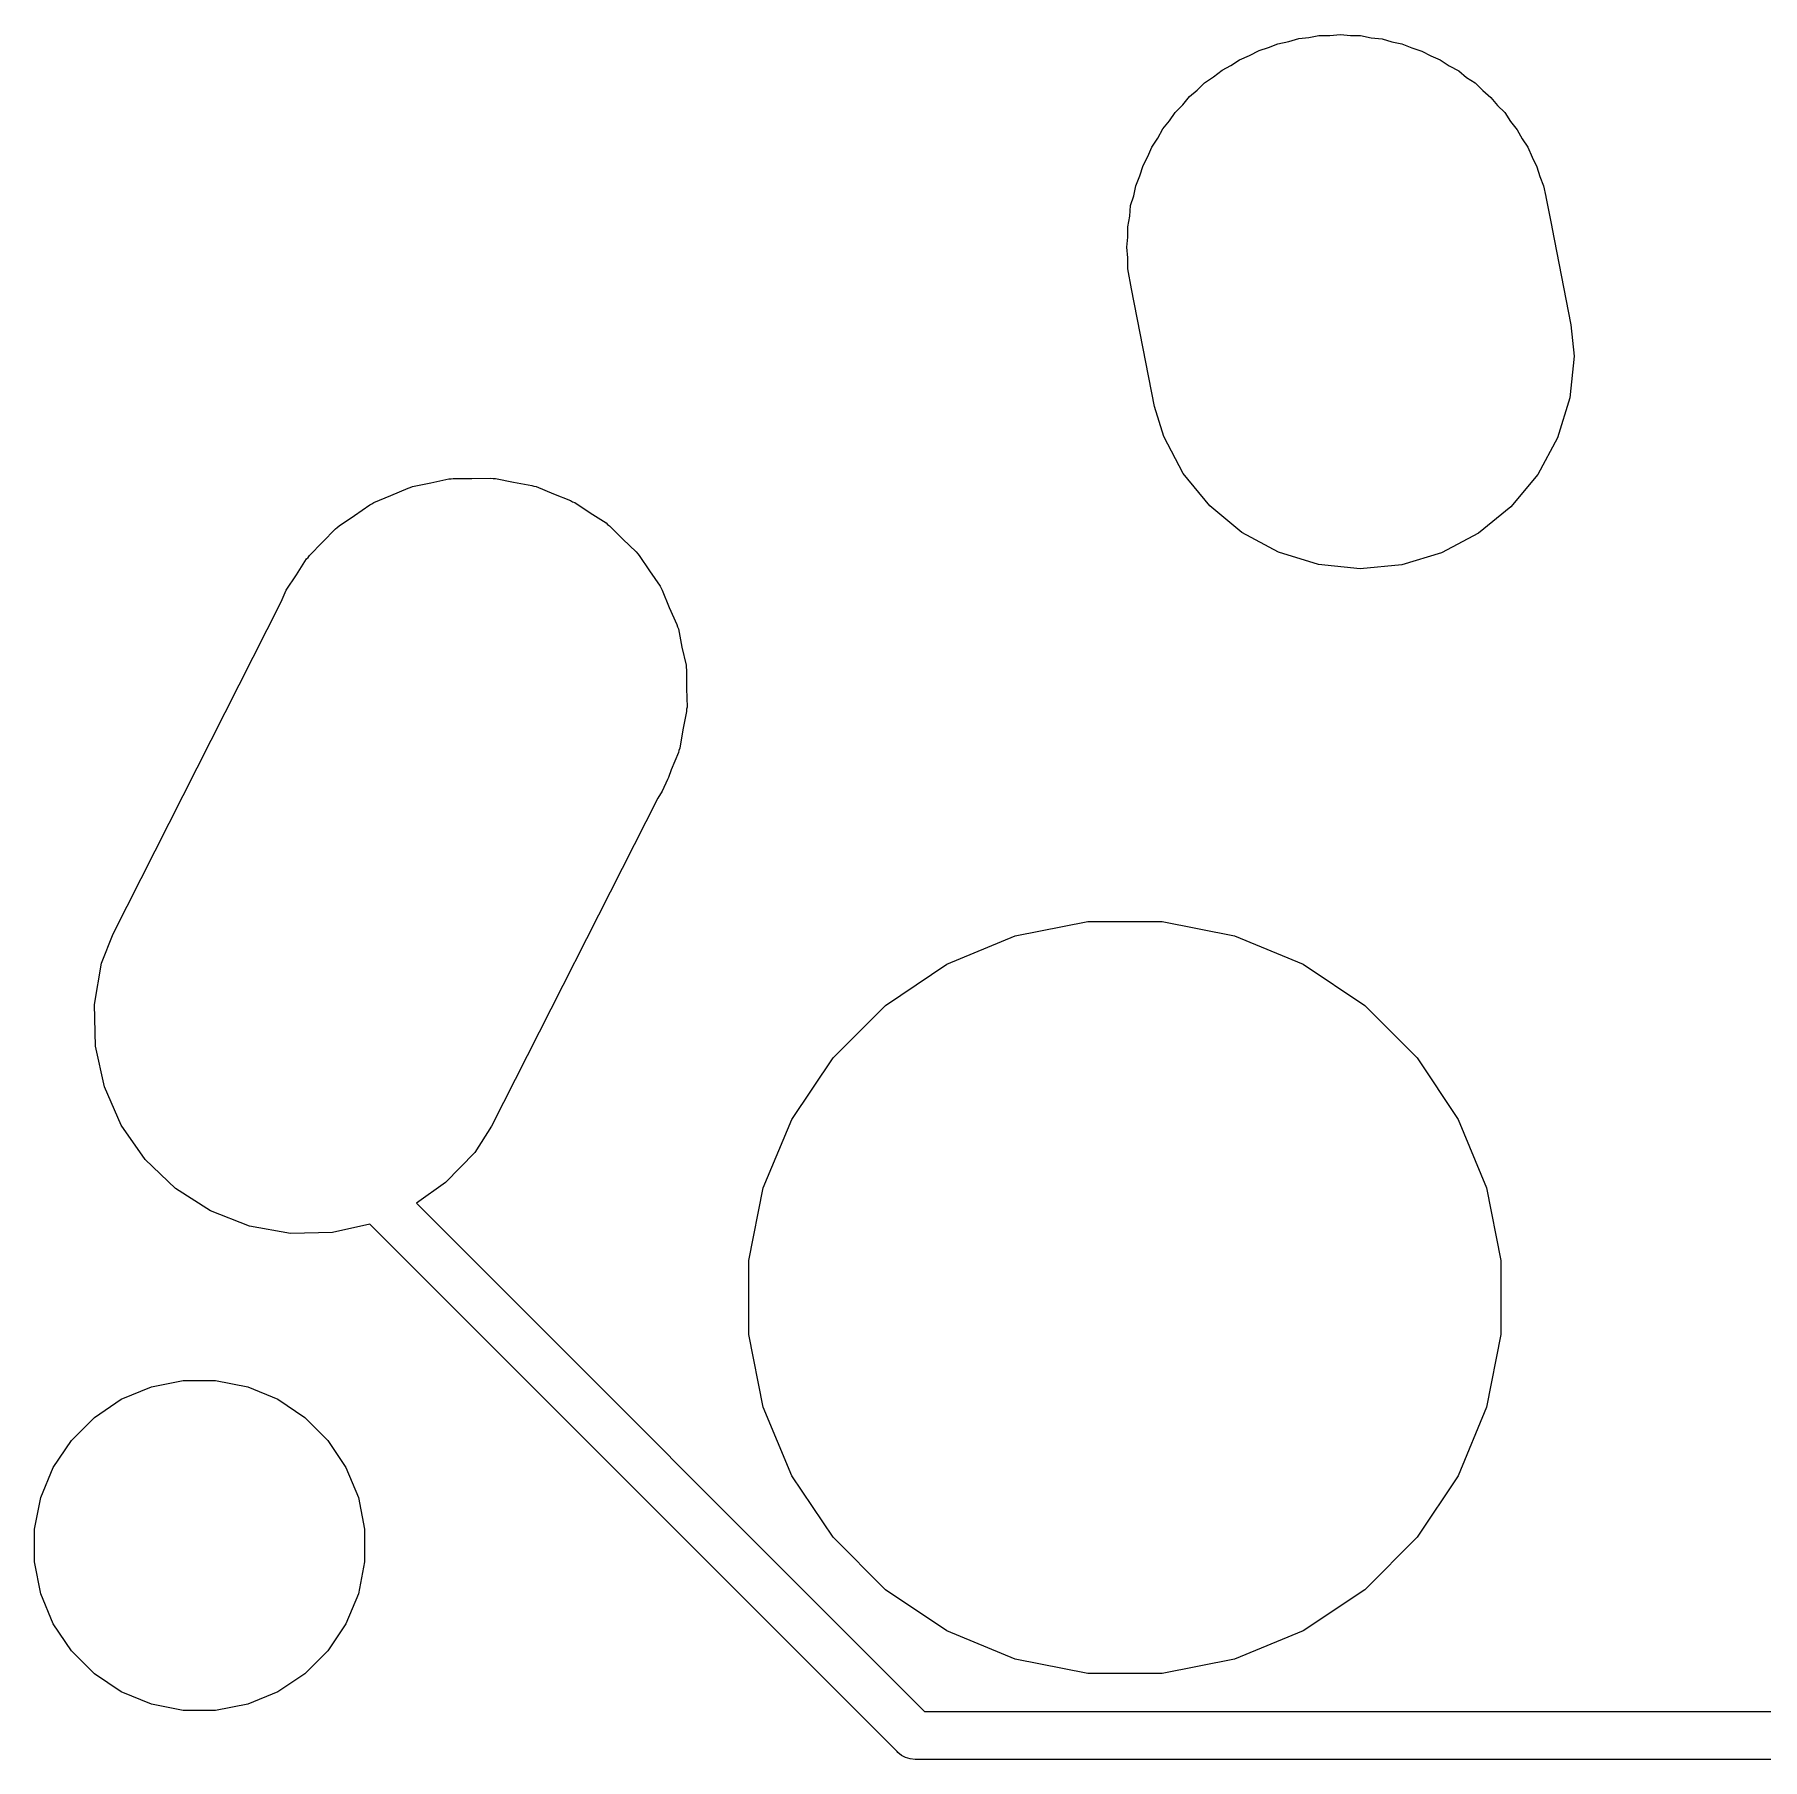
# Model space of a CAD drawing. Extents: x -26.1 to -7.5, y -7.6 to -2.2.
# Drawn here: x -14.378 to -14.0173, y -6.6675 to -6.3076 of the extents above; entities that cross this region are included whole.
import ezdxf

# ---------------------------------------------------------------- set-up
doc = ezdxf.new("R2010")
doc.units = 0
doc.header["$MEASUREMENT"] = 0
doc.layers.add('BLACK', color=7, linetype='CONTINUOUS')

msp = doc.modelspace()

# ---------------------------------------------------------------- linework, layer by layer
at = {"layer": 'BLACK', "linetype": 'CONTINUOUS'}
for p, q in [((-14.1162, -6.30904), (-14.1141, -6.3084)), ((-14.1141, -6.3084), (-14.112, -6.3082)), ((-14.112, -6.3082), (-14.1099, -6.30778)), ((-14.1099, -6.30778), (-14.1076, -6.30778)), ((-14.1076, -6.30778), (-14.1054, -6.30757)), ((-14.1054, -6.30757), (-14.1033, -6.30778)), ((-14.1033, -6.30778), (-14.1012, -6.30778)), ((-14.1012, -6.30778), (-14.099, -6.30823)), ((-14.099, -6.30823), (-14.0967, -6.30845)), ((-14.0967, -6.30845), (-14.0947, -6.30907)), ((-14.1265, -6.31282), (-14.1244, -6.31196)), ((-14.1244, -6.31196), (-14.1224, -6.3109)), ((-14.1224, -6.3109), (-14.1204, -6.31029)), ((-14.1204, -6.31029), (-14.1185, -6.30949)), ((-14.1185, -6.30949), (-14.1162, -6.30904)), ((-14.0947, -6.30907), (-14.0926, -6.30949)), ((-14.0926, -6.30949), (-14.0905, -6.31035)), ((-14.0905, -6.31035), (-14.0884, -6.31102)), ((-14.0884, -6.31102), (-14.0865, -6.31202)), ((-14.0865, -6.31202), (-14.0846, -6.31282)), ((-14.1319, -6.31641), (-14.1301, -6.31499)), ((-14.1301, -6.31499), (-14.1283, -6.314)), ((-14.1283, -6.314), (-14.1265, -6.31282)), ((-14.0846, -6.31282), (-14.0827, -6.31408)), ((-14.0827, -6.31408), (-14.0807, -6.31515)), ((-14.0807, -6.31515), (-14.0791, -6.3165)), ((-14.1369, -6.3205), (-14.1353, -6.31916)), ((-14.1353, -6.31916), (-14.1338, -6.31767)), ((-14.1338, -6.31767), (-14.1319, -6.31641)), ((-14.0791, -6.3165), (-14.0773, -6.31767)), ((-14.0773, -6.31767), (-14.0757, -6.31927)), ((-14.0757, -6.31927), (-14.074, -6.32071)), ((-14.1399, -6.32384), (-14.1383, -6.32224)), ((-14.1383, -6.32224), (-14.1369, -6.3205)), ((-14.074, -6.32071), (-14.0726, -6.32235)), ((-14.0726, -6.32235), (-14.0711, -6.32384)), ((-14.1425, -6.32722), (-14.1411, -6.3256)), ((-14.1411, -6.3256), (-14.1399, -6.32384)), ((-14.0711, -6.32384), (-14.0699, -6.32572)), ((-14.0699, -6.32572), (-14.0685, -6.32748)), ((-14.1448, -6.3311), (-14.1435, -6.32921)), ((-14.1435, -6.32921), (-14.1425, -6.32722)), ((-14.0685, -6.32748), (-14.0675, -6.32934)), ((-14.0675, -6.32934), (-14.0663, -6.3311)), ((-14.1466, -6.3349), (-14.1456, -6.33305)), ((-14.1456, -6.33305), (-14.1448, -6.3311)), ((-14.0663, -6.3311), (-14.0654, -6.33319)), ((-14.0654, -6.33319), (-14.0644, -6.33518)), ((-14.1481, -6.33916), (-14.1473, -6.33707)), ((-14.1473, -6.33707), (-14.1466, -6.3349)), ((-14.0644, -6.33518), (-14.0638, -6.33721)), ((-14.0638, -6.33721), (-14.063, -6.33916)), ((-14.1485, -6.34123), (-14.1481, -6.33916)), ((-14.063, -6.33916), (-14.0625, -6.34137)), ((-14.1494, -6.34549), (-14.1492, -6.34324)), ((-14.1492, -6.34324), (-14.1485, -6.34123)), ((-14.0625, -6.34137), (-14.0625, -6.34145)), ((-14.0625, -6.34145), (-14.0621, -6.3435)), ((-14.0621, -6.3435), (-14.0613, -6.34771)), ((-14.1498, -6.34771), (-14.1494, -6.34549)), ((-14.1498, -6.34982), (-14.1498, -6.34771)), ((-14.0613, -6.34771), (-14.0613, -6.34779)), ((-14.0613, -6.34779), (-14.0573, -6.36818)), ((-14.15, -6.35192), (-14.1498, -6.34982)), ((-14.1498, -6.35417), (-14.15, -6.35192)), ((-14.1498, -6.35644), (-14.1498, -6.35417)), ((-14.149, -6.36065), (-14.1498, -6.35644)), ((-14.1442, -6.38517), (-14.149, -6.36065)), ((-14.0573, -6.36818), (-14.0566, -6.37469)), ((-14.0566, -6.37469), (-14.0575, -6.38337)), ((-14.0575, -6.38337), (-14.0601, -6.39171)), ((-14.1423, -6.39143), (-14.1442, -6.38517)), ((-14.1382, -6.39914), (-14.1423, -6.39143)), ((-14.0601, -6.39171), (-14.0642, -6.39939)), ((-14.3036, -6.40376), (-14.3, -6.4022)), ((-14.3, -6.4022), (-14.2996, -6.4021)), ((-14.2996, -6.4021), (-14.2991, -6.40191)), ((-14.2991, -6.40191), (-14.2953, -6.40115)), ((-14.2953, -6.40115), (-14.2915, -6.40031)), ((-14.2915, -6.40031), (-14.291, -6.4003)), ((-14.291, -6.4003), (-14.2906, -6.40021)), ((-14.2906, -6.40021), (-14.2867, -6.40021)), ((-14.2867, -6.40021), (-14.2828, -6.40013)), ((-14.2828, -6.40013), (-14.2823, -6.40021)), ((-14.2823, -6.40021), (-14.2818, -6.40021)), ((-14.2818, -6.40021), (-14.278, -6.40097)), ((-14.278, -6.40097), (-14.2742, -6.40165)), ((-14.2742, -6.40165), (-14.2738, -6.40182)), ((-14.2738, -6.40182), (-14.2733, -6.40191)), ((-14.2733, -6.40191), (-14.2697, -6.4034)), ((-14.1327, -6.4059), (-14.1382, -6.39914)), ((-14.0642, -6.39939), (-14.0698, -6.40612)), ((-14.3112, -6.40794), (-14.308, -6.40571)), ((-14.308, -6.40571), (-14.3076, -6.40552)), ((-14.3076, -6.40552), (-14.3072, -6.40525)), ((-14.3072, -6.40525), (-14.3036, -6.40376)), ((-14.2697, -6.4034), (-14.2661, -6.40481)), ((-14.2661, -6.40481), (-14.2657, -6.40507)), ((-14.2657, -6.40507), (-14.2652, -6.40525)), ((-14.2652, -6.40525), (-14.262, -6.40741)), ((-14.3144, -6.4101), (-14.3112, -6.40794)), ((-14.262, -6.40741), (-14.2587, -6.4095)), ((-14.126, -6.41146), (-14.1327, -6.4059)), ((-14.0698, -6.40612), (-14.0766, -6.41163)), ((-14.3179, -6.41352), (-14.3152, -6.41071)), ((-14.3152, -6.41071), (-14.3148, -6.41044)), ((-14.3148, -6.41044), (-14.3144, -6.4101)), ((-14.2587, -6.4095), (-14.2584, -6.40983)), ((-14.2584, -6.40983), (-14.258, -6.4101)), ((-14.258, -6.4101), (-14.2552, -6.41285)), ((-14.2552, -6.41285), (-14.2524, -6.41554)), ((-14.1183, -6.4156), (-14.126, -6.41146)), ((-14.0766, -6.41163), (-14.0843, -6.41571)), ((-14.3209, -6.41667), (-14.3206, -6.41627)), ((-14.3206, -6.41627), (-14.3179, -6.41352)), ((-14.2524, -6.41554), (-14.2521, -6.41593)), ((-14.2521, -6.41593), (-14.2518, -6.41627)), ((-14.2518, -6.41627), (-14.2496, -6.4195)), ((-14.11, -6.41816), (-14.1183, -6.4156)), ((-14.0843, -6.41571), (-14.0926, -6.41822)), ((-14.3233, -6.42029), (-14.3212, -6.41701)), ((-14.3212, -6.41701), (-14.3209, -6.41667)), ((-14.2496, -6.4195), (-14.2474, -6.42269)), ((-14.1013, -6.41904), (-14.11, -6.41816)), ((-14.0926, -6.41822), (-14.1013, -6.41904)), ((-14.3265, -6.42598), (-14.3255, -6.42352)), ((-14.3255, -6.42352), (-14.3233, -6.42029)), ((-14.2474, -6.42269), (-14.2472, -6.42313)), ((-14.2472, -6.42313), (-14.247, -6.42352)), ((-14.247, -6.42352), (-14.2455, -6.42712)), ((-14.3616, -6.49527), (-14.3265, -6.42598)), ((-14.2455, -6.42712), (-14.2439, -6.43068)), ((-14.2439, -6.43068), (-14.2438, -6.43114)), ((-14.2438, -6.43114), (-14.2436, -6.43158)), ((-14.2436, -6.43158), (-14.2429, -6.4354)), ((-14.2429, -6.4354), (-14.242, -6.43919)), ((-14.242, -6.43919), (-14.242, -6.43967)), ((-14.242, -6.43967), (-14.2419, -6.44014)), ((-14.2419, -6.44014), (-14.2419, -6.44403)), ((-14.2419, -6.44403), (-14.2418, -6.44792)), ((-14.2419, -6.44886), (-14.2427, -6.45268)), ((-14.2418, -6.44792), (-14.2419, -6.44839)), ((-14.2419, -6.44839), (-14.2419, -6.44886)), ((-14.2427, -6.45268), (-14.2433, -6.45651)), ((-14.2436, -6.45742), (-14.2451, -6.46101)), ((-14.2435, -6.45695), (-14.2436, -6.45742)), ((-14.2433, -6.45651), (-14.2435, -6.45695)), ((-14.2459, -6.46302), (-14.247, -6.46548)), ((-14.2457, -6.4626), (-14.2459, -6.46302)), ((-14.2451, -6.46101), (-14.2457, -6.4626)), ((-14.2479, -6.4669), (-14.2826, -6.53535)), ((-14.247, -6.46548), (-14.2479, -6.4669)), ((-14.364, -6.50137), (-14.3616, -6.49527)), ((-14.1876, -6.50158), (-14.1733, -6.49566)), ((-14.1733, -6.49566), (-14.1581, -6.49264)), ((-14.1581, -6.49264), (-14.1426, -6.49264)), ((-14.1426, -6.49264), (-14.1275, -6.49566)), ((-14.1275, -6.49566), (-14.1132, -6.50158)), ((-14.3655, -6.50996), (-14.364, -6.50137)), ((-14.2004, -6.51017), (-14.1876, -6.50158)), ((-14.1132, -6.50158), (-14.1003, -6.51017)), ((-14.3653, -6.51868), (-14.3655, -6.50996)), ((-14.2113, -6.5211), (-14.2004, -6.51017)), ((-14.1003, -6.51017), (-14.0894, -6.5211)), ((-14.3634, -6.5272), (-14.3653, -6.51868)), ((-14.2199, -6.53396), (-14.2113, -6.5211)), ((-14.0894, -6.5211), (-14.0808, -6.53396)), ((-14.3599, -6.53519), (-14.3634, -6.5272)), ((-14.3549, -6.54234), (-14.3599, -6.53519)), ((-14.2826, -6.53535), (-14.2861, -6.54086)), ((-14.2259, -6.54824), (-14.2199, -6.53396)), ((-14.0808, -6.53396), (-14.0749, -6.54824)), ((-14.3486, -6.54837), (-14.3549, -6.54234)), ((-14.2861, -6.54086), (-14.2922, -6.54716)), ((-14.3413, -6.55306), (-14.3486, -6.54837)), ((-14.2922, -6.54716), (-14.2983, -6.55142)), ((-14.2289, -6.56341), (-14.2259, -6.54824)), ((-14.0749, -6.54824), (-14.0719, -6.56341)), ((-14.3331, -6.55623), (-14.3413, -6.55306)), ((-14.2983, -6.55142), (-14.1922, -6.65752)), ((-14.3246, -6.55775), (-14.3331, -6.55623)), ((-14.308, -6.55583), (-14.3158, -6.55756)), ((-14.1979, -6.66588), (-14.308, -6.55583)), ((-14.3158, -6.55756), (-14.3246, -6.55775)), ((-14.2289, -6.57887), (-14.2289, -6.56341)), ((-14.0719, -6.56341), (-14.0719, -6.57887)), ((-14.2259, -6.59404), (-14.2289, -6.57887)), ((-14.0719, -6.57887), (-14.0749, -6.59404)), ((-14.3599, -6.59238), (-14.3536, -6.58978)), ((-14.3536, -6.58978), (-14.347, -6.58846)), ((-14.347, -6.58846), (-14.3402, -6.58846)), ((-14.3402, -6.58846), (-14.3335, -6.58978)), ((-14.3335, -6.58978), (-14.3272, -6.59238)), ((-14.3655, -6.59615), (-14.3599, -6.59238)), ((-14.3272, -6.59238), (-14.3216, -6.59615)), ((-14.3703, -6.60095), (-14.3655, -6.59615)), ((-14.3216, -6.59615), (-14.3168, -6.60095)), ((-14.2199, -6.60833), (-14.2259, -6.59404)), ((-14.0749, -6.59404), (-14.0808, -6.60833)), ((-14.3741, -6.60659), (-14.3703, -6.60095)), ((-14.3168, -6.60095), (-14.313, -6.60659)), ((-14.3767, -6.61286), (-14.3741, -6.60659)), ((-14.313, -6.60659), (-14.3104, -6.61286)), ((-14.2113, -6.62118), (-14.2199, -6.60833)), ((-14.0808, -6.60833), (-14.0894, -6.62118)), ((-14.378, -6.61951), (-14.3767, -6.61286)), ((-14.3104, -6.61286), (-14.3091, -6.61951)), ((-14.378, -6.6263), (-14.378, -6.61951)), ((-14.3091, -6.61951), (-14.3091, -6.6263)), ((-14.2004, -6.63212), (-14.2113, -6.62118)), ((-14.0894, -6.62118), (-14.1003, -6.63212)), ((-14.3767, -6.63295), (-14.378, -6.6263)), ((-14.3091, -6.6263), (-14.3104, -6.63295)), ((-14.3741, -6.63922), (-14.3767, -6.63295)), ((-14.3104, -6.63295), (-14.313, -6.63922)), ((-14.1876, -6.64071), (-14.2004, -6.63212)), ((-14.1003, -6.63212), (-14.1132, -6.64071)), ((-14.3703, -6.64487), (-14.3741, -6.63922)), ((-14.313, -6.63922), (-14.3168, -6.64487)), ((-14.1733, -6.64663), (-14.1876, -6.64071)), ((-14.1132, -6.64071), (-14.1275, -6.64663)), ((-14.3655, -6.64966), (-14.3703, -6.64487)), ((-14.3168, -6.64487), (-14.3216, -6.64966)), ((-14.1581, -6.64964), (-14.1733, -6.64663)), ((-14.1275, -6.64663), (-14.1426, -6.64964)), ((-14.3599, -6.65343), (-14.3655, -6.64966)), ((-14.3216, -6.64966), (-14.3272, -6.65343)), ((-14.1426, -6.64964), (-14.1581, -6.64964)), ((-14.3536, -6.65603), (-14.3599, -6.65343)), ((-14.3272, -6.65343), (-14.3335, -6.65603)), ((-14.347, -6.65735), (-14.3536, -6.65603)), ((-14.3402, -6.65735), (-14.347, -6.65735)), ((-14.3335, -6.65603), (-14.3402, -6.65735)), ((-14.1922, -6.65752), (-13.7849, -6.65752)), ((-14.1978, -6.66607), (-14.1979, -6.66588)), ((-14.197, -6.66669), (-14.1978, -6.66607)), ((-14.1962, -6.66716), (-14.197, -6.66669)), ((-14.1952, -6.66744), (-14.1962, -6.66716)), ((-14.1942, -6.66754), (-14.1952, -6.66744)), ((-14.194, -6.66752), (-14.1942, -6.66754)), ((-13.783, -6.66752), (-14.194, -6.66752))]:
    msp.add_line(p, q, dxfattribs=at)

doc.saveas('drawing.dxf')
